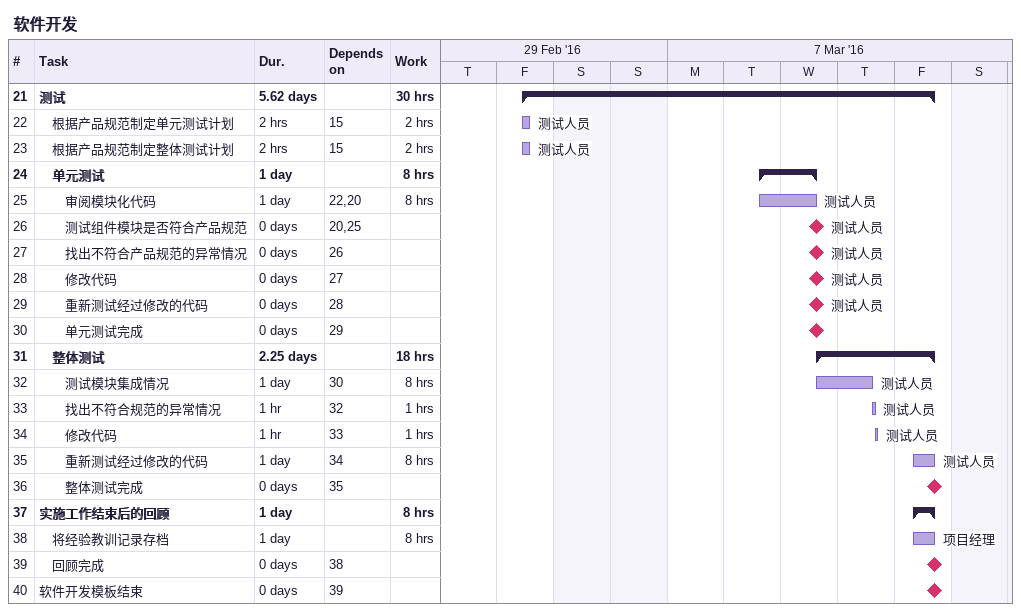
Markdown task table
软件开发

| ID | Level | Task | Duration | Start | Finish | Predecessors | Resources | Work (h) |
|---|---|---|---|---|---|---|---|---|
| 21 | 1 | **测试** | 5.62d | 2016-03-04 | 2016-03-11 |  |  | 30 |
| 22 | 2 | 根据产品规范制定单元测试计划 | 2h | 2016-03-04 | 2016-03-04 | 15 | 测试人员 | 2 |
| 23 | 2 | 根据产品规范制定整体测试计划 | 2h | 2016-03-04 | 2016-03-04 | 15 | 测试人员 | 2 |
| 24 | 2 | **单元测试** | 1d | 2016-03-08 | 2016-03-09 |  |  | 8 |
| 25 | 3 | 审阅模块化代码 | 1d | 2016-03-08 | 2016-03-09 | 22, 20 | 测试人员 | 8 |
| 26 | 3 | 测试组件模块是否符合产品规范 | 0d | 2016-03-09 | 2016-03-09 | 20, 25 | 测试人员 |  |
| 27 | 3 | 找出不符合产品规范的异常情况 | 0d | 2016-03-09 | 2016-03-09 | 26 | 测试人员 |  |
| 28 | 3 | 修改代码 | 0d | 2016-03-09 | 2016-03-09 | 27 | 测试人员 |  |
| 29 | 3 | 重新测试经过修改的代码 | 0d | 2016-03-09 | 2016-03-09 | 28 | 测试人员 |  |
| 30 | 3 | 单元测试完成 | 0d | 2016-03-09 | 2016-03-09 | 29 |  |  |
| 31 | 2 | **整体测试** | 2.25d | 2016-03-09 | 2016-03-11 |  |  | 18 |
| 32 | 3 | 测试模块集成情况 | 1d | 2016-03-09 | 2016-03-10 | 30 | 测试人员 | 8 |
| 33 | 3 | 找出不符合规范的异常情况 | 1h | 2016-03-10 | 2016-03-10 | 32 | 测试人员 | 1 |
| 34 | 3 | 修改代码 | 1h | 2016-03-10 | 2016-03-10 | 33 | 测试人员 | 1 |
| 35 | 3 | 重新测试经过修改的代码 | 1d | 2016-03-11 | 2016-03-11 | 34 | 测试人员 | 8 |
| 36 | 3 | 整体测试完成 | 0d | 2016-03-11 | 2016-03-11 | 35 |  |  |
| 37 | 1 | **实施工作结束后的回顾** | 1d | 2016-03-11 | 2016-03-11 |  |  | 8 |
| 38 | 2 | 将经验教训记录存档 | 1d | 2016-03-11 | 2016-03-11 |  | 项目经理 | 8 |
| 39 | 2 | 回顾完成 | 0d | 2016-03-11 | 2016-03-11 | 38 |  |  |
| 40 | 1 | 软件开发模板结束 | 0d | 2016-03-11 | 2016-03-11 | 39 |  |  |
